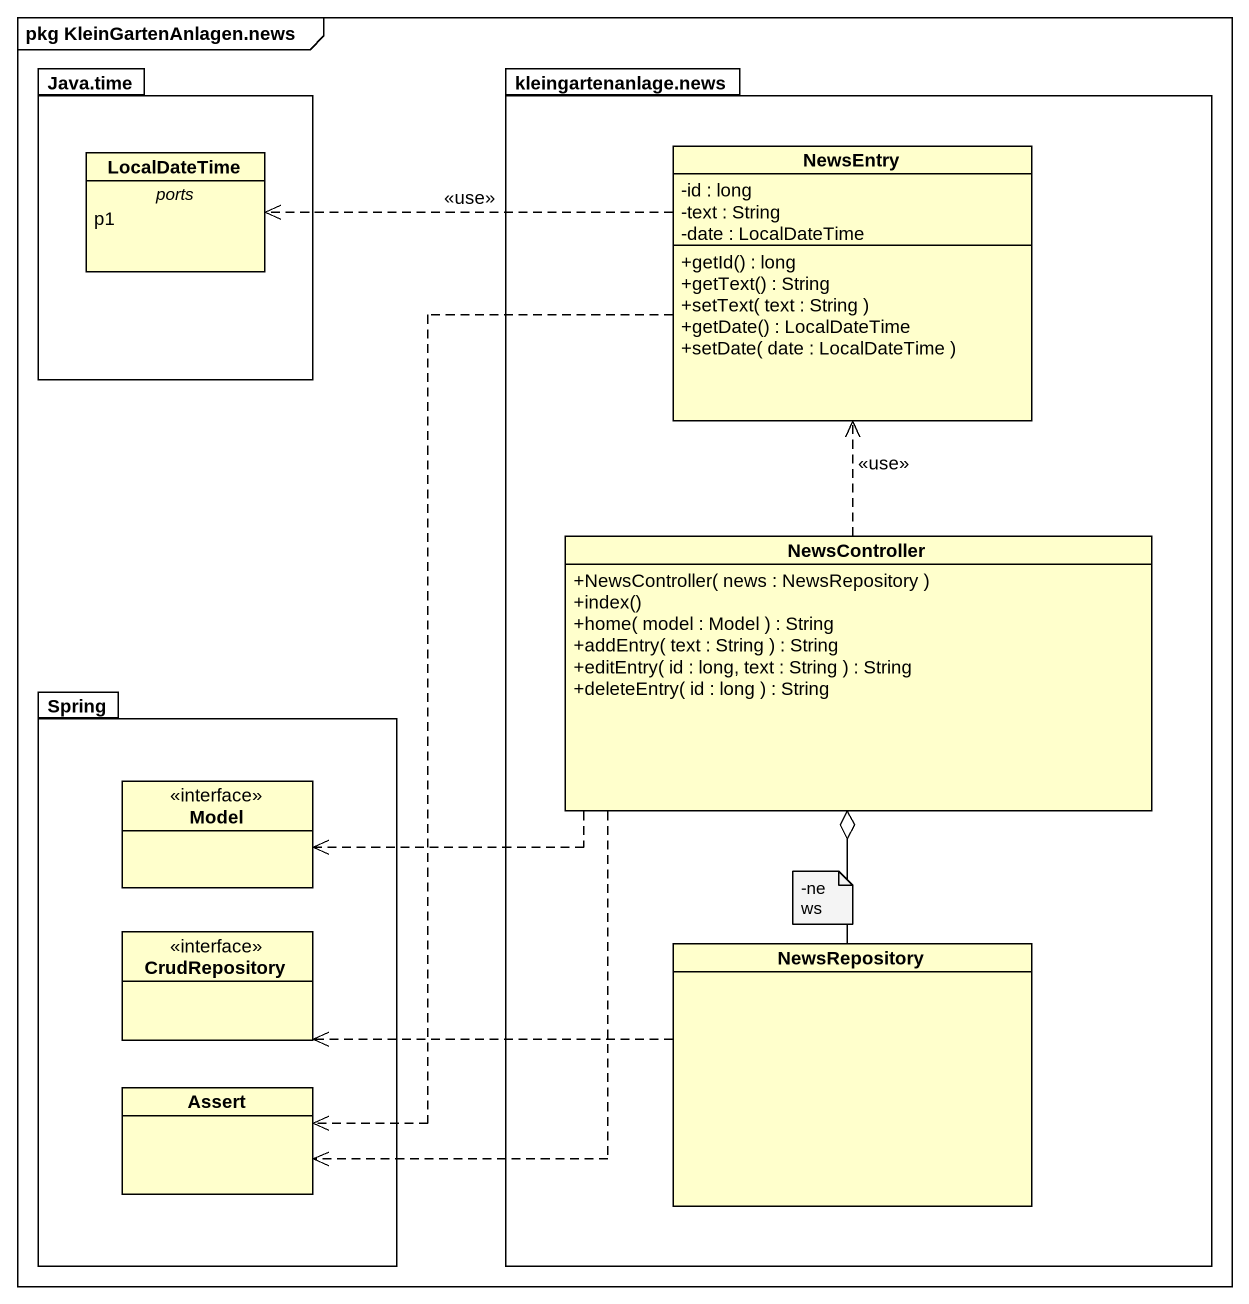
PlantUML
@startuml
mainframe pkg KleinGartenAnlagen.news
hide circle
hide empty members
skinparam classAttributeIconSize 0
package "Java.time" as Java_time {
  class LocalDateTime {
    -- ports --
    p1
  }
}
package "kleingartenanlage.news" as kleingartenanlage_news {
  class NewsEntry {
    -id : long
    -text : String
    -date : LocalDateTime
    +getId() : long
    +getText() : String
    +setText( text : String )
    +getDate() : LocalDateTime
    +setDate( date : LocalDateTime )
  }
  class NewsController {
    +NewsController( news : NewsRepository )
    +index()
    +home( model : Model ) : String
    +addEntry( text : String ) : String
    +editEntry( id : long, text : String ) : String
    +deleteEntry( id : long ) : String
  }
  class NewsRepository
}
package Spring {
  interface Model
  interface CrudRepository
  class Assert
}
NewsEntry .left.> LocalDateTime : <<use>>
NewsEntry ..> Assert
NewsController .up.> NewsEntry : <<use>>
NewsController .left.> Model
NewsController o-- NewsRepository
NewsController ..> Assert
NewsRepository .left.> CrudRepository
note as N1
  -news
end note
@enduml
